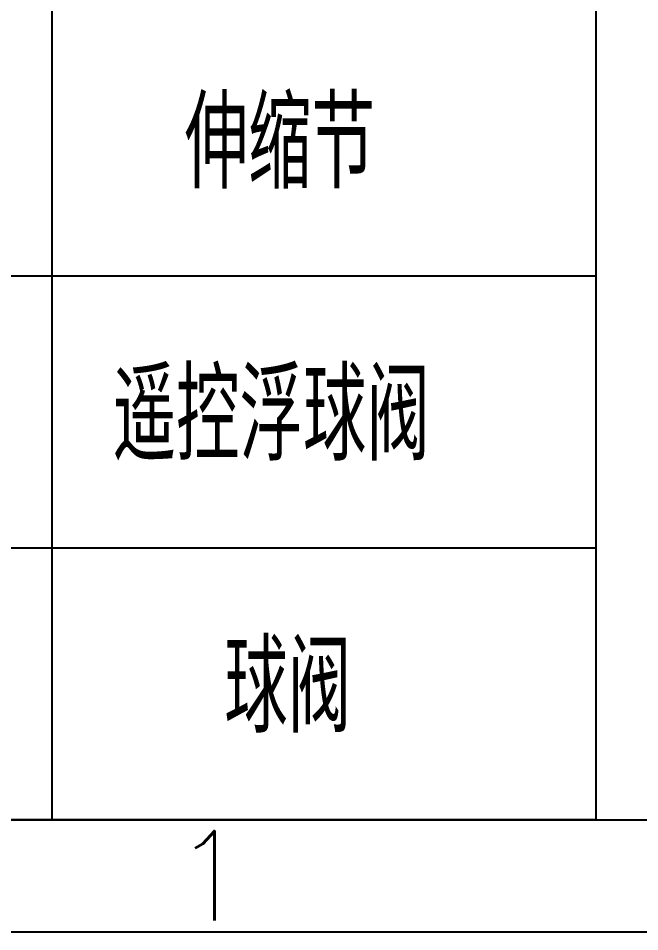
# Model space of a CAD drawing. Header units: millimetres. Extents: x 10779125 to 11142123, y -372083 to -144871.
# Drawn here: x 11098144 to 11100612, y -314154 to -310526 of the extents above; entities that cross this region are included whole.
import ezdxf
from ezdxf.enums import TextEntityAlignment as Align

# ---------------------------------------------------------------- set-up
doc = ezdxf.new("R2010")
doc.units = ezdxf.units.MM
doc.header["$LTSCALE"] = 1000
doc.header["$MEASUREMENT"] = 0
doc.layers.get('0').update_dxf_attribs({"color": 255, "linetype": 'CONTINUOUS'})
for name, color, linetype in [('1轮廓实线层', 7, 'CONTINUOUS'), ('2细线层', 4, 'CONTINUOUS'), ('6文字层', 3, 'CONTINUOUS'), ('图框层', 7, 'CONTINUOUS')]:
    doc.layers.add(name, color=color, linetype=linetype)
doc.styles.add('5', font='romans.shx', dxfattribs={"width": 0.7, "bigfont": 'hztxt.shx'})

msp = doc.modelspace()

# ---------------------------------------------------------------- linework, layer by layer
for p, q in [((11098277.3, -307229.6, -89.1), (11098277.3, -313709.6, -89.1)), ((11100437.3, -307229.6, -89.1), (11100437.3, -313709.6, -89.1))]:
    msp.add_line(p, q)
at = {"elevation": -89.1}
msp.add_lwpolyline([(11091797.3, -307229.6), (11100437.3, -307229.6), (11100437.3, -313709.6), (11091797.3, -313709.6)], close=True, dxfattribs=at)
at = {"layer": '1轮廓实线层'}
for p, q in [((11091797.3, -311549.6, -89.1), (11100437.3, -311549.6, -89.1)), ((11091797.3, -312629.6, -89.1), (11100437.3, -312629.6, -89.1))]:
    msp.add_line(p, q, dxfattribs=at)
at = {"layer": '2细线层', "lineweight": -3}
msp.add_line((11089575.4, -314154, -89.1), (11126903.6, -314154, -89.1), dxfattribs=at)
at = {"layer": '图框层', "lineweight": -3}
msp.add_line((11091797.3, -313709.6, -89.1), (11126459.2, -313709.6, -89.1), dxfattribs=at)

# ---------------------------------------------------------------- texts
at = {"layer": '1轮廓实线层', "char_height": 360, "attachment_point": 1, "style": '5'}
for s, width, insert in [(' 伸缩节', 1405.537, (11098631.8, -310843.2, -1001.9)), (' 遥控浮球阀', 2090.246, (11098345.7, -311923.2, -1001.9)), ('球阀', 849.858, (11098962.2, -313003.2, -1001.9))]:
    msp.add_mtext_dynamic_manual_height_columns(s, width=width, gutter_width=1000, heights=[0], dxfattribs=dict(at, insert=insert))
at = {"layer": '6文字层', "lineweight": -3, "style": '5'}
msp.add_text('1', height=355.5, dxfattribs=at).set_placement((11098907.4, -313931.8, -89.1), align=Align.MIDDLE)

doc.saveas('drawing.dxf')
